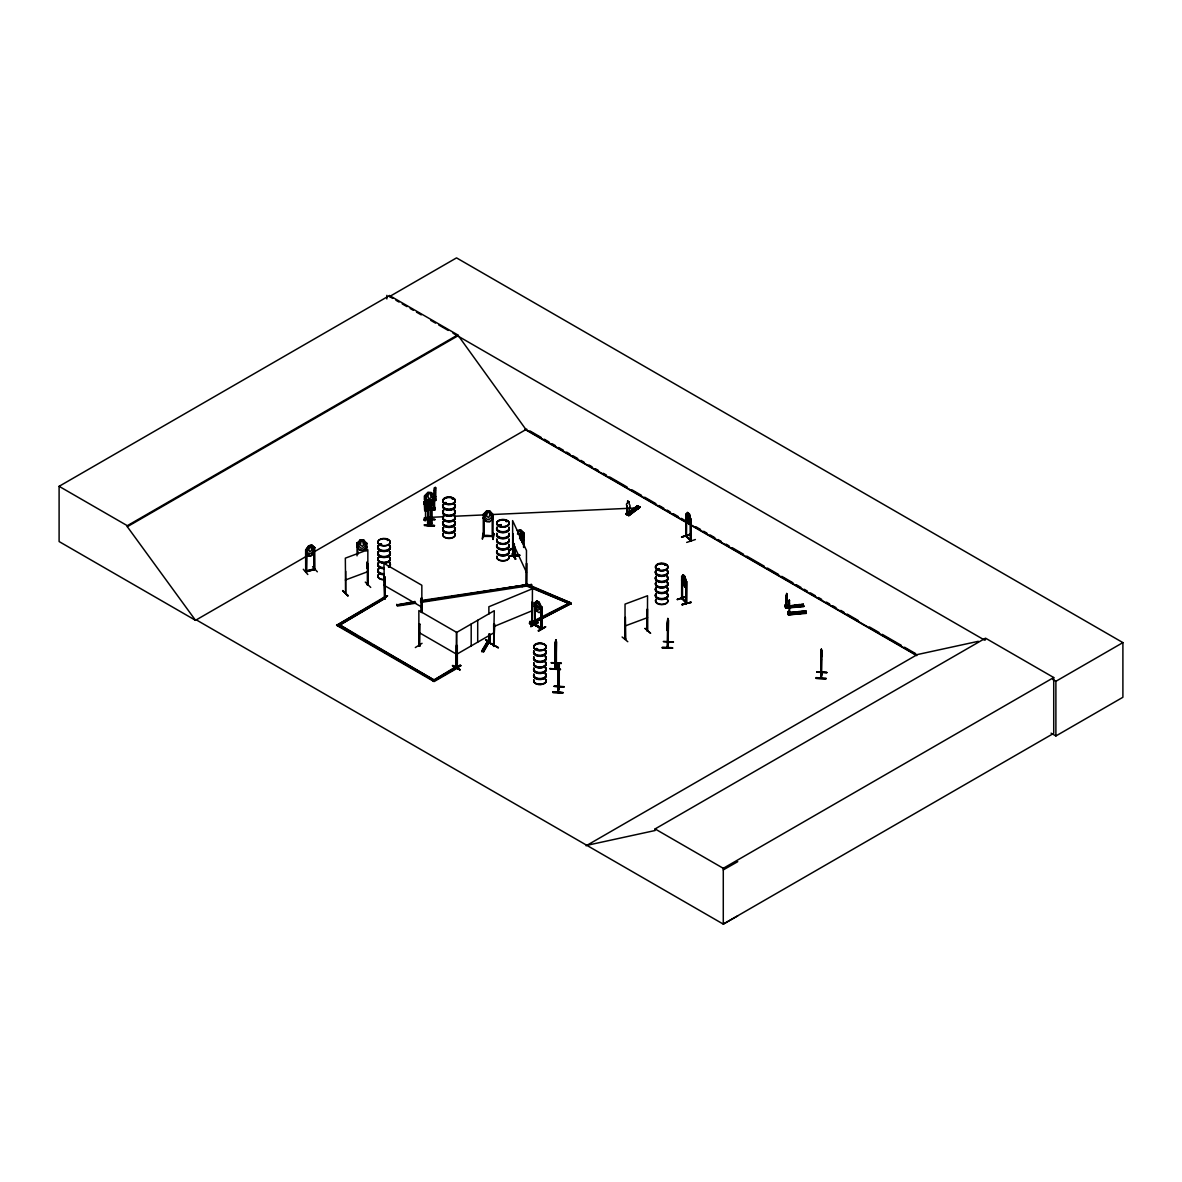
<?xml version="1.0" encoding="UTF-8"?>
<svg xmlns="http://www.w3.org/2000/svg" width="1182" height="1182" viewBox="0 0 1182 1182"><rect width="100%" height="100%" fill="white"/><g stroke="black" fill="none" stroke-linecap="round" stroke-linejoin="round"><path stroke-width="1.5" d="M434.355 490.87L434.474 488.831M435.493 490.825L435.567 487.442L435.537 493.322M426.421 508.999L426.318 511.245C421.486 511.274 428.638 507.521 424.781 509.102M425.55 511.304L425.52 518.263M555.629 668.096L556.087 663.235L555.097 668.953L555.156 646.214M558.731 665.17L558.465 663.265L558.17 670.578M786.917 606.75C784.567 609.661 786.917 579.032 786.444 605.494M786.784 606.75L787.079 599.067M788.32 612.335L789.251 612.246L789.133 604.371M789.679 606.573L789.561 613.517M424.397 524.793C443.147 524.572 431.578 527.955 424.397 524.778M434.385 525.901L424.368 525.562M785.483 605.539L785.38 604.726L785.705 605.524M786.311 596.097L786.532 598.181M786.843 593.778L786.872 594.044M789.103 602.85L789.177 604.948M555.599 641.59L555.097 668.953M821.239 655.847L821.135 678.291L821.224 650.868M558.835 668.318L558.081 675.616L558.465 663.265L559.278 687.333L559.367 685.988L558.805 686.491M555.23 646.126L555.821 639.758M550.28 669.042C581.426 670.652 528.842 666.899 560.283 669.588M662.393 647.869C693.657 648.667 641.087 647.115 672.44 648.12M662.437 647.189L672.44 647.721M815.964 677.626L825.952 678.158M825.908 678.867L815.905 678.32L825.908 678.808M685.915 581.16L686.314 603.455L681.689 598.388L682.487 598.772M558.569 663.279L557.801 692.489L558.953 686.786L558.953 664.816M685.856 517.613L686.166 514.111L686.373 536.584L686.624 521.853M690.79 540.204L686.225 535.993L691.145 540.957L691.086 519.031L690.229 518.676M552.925 692.475L562.972 692.829L552.984 691.721L562.972 692.829L552.925 692.46L552.984 691.706M562.957 692.445L552.984 691.78M629.12 514.081L629.563 507.152A2.231 1.433 54 0 0 629.208 504.123L629.179 501.907M629.208 514.022L629.563 507.152M555.599 646.776L555.703 644.825M667.712 625.618L667.815 623.668M821.224 656.054L821.342 650.233M427.618 506.088C435.803 506.251 425.092 507.019 424.161 503.946C422.018 501.138 430.543 498.213 425.801 501.995L425.889 503.517L428.165 504.803L432.449 503.739L430.617 500.163L427.278 500.089M427.677 506.044L424.279 503.931C424.53 497.105 426.244 508.275 425.55 509.959L424.678 509.885L424.722 508.363L434.636 509.634M424.678 509.885L424.604 495.952M425.594 508.423L434.37 509.102M425.55 509.959L434.577 509.841L434.607 495.967L433.764 496.085M428.431 500.444L430.736 502.158L429.716 503.798L427.515 502.941L428.431 500.355M430.617 500.267L434.134 502.261L434.237 504.389L430.957 506.251L434.237 504.389M434.607 510.21L433.764 510.21L433.114 502.247L434.045 501.966L434.533 510.181L424.752 509.841L424.235 501.656M433.498 509.309L434.474 508.674M433.676 496.145L433.764 510.21M433.705 508.629L433.764 510.166M434.459 510.24L434.045 501.966M555.156 647.115C556.427 631.025 556.486 647.248 555.703 639.876L555.437 649.539L555.23 648.726M555.377 652.109L556.146 644.781M667.933 629.016C665.835 636.95 668.938 604.179 667.283 625.913L667.712 620.432L667.269 647.839L668.687 642.21M668.258 623.623L667.49 630.966L667.165 629.415M558.332 670.283L558.465 668.332M557.801 670.622L558.185 665.289M558.465 673.666L558.85 668.288M305.547 571.822L314.737 569.473M314.737 568.675L313.939 568.926C312.949 570.995 314.707 566.636 314.589 569.281M357.791 543.365L357.038 543.085L358.057 543.218M356.994 546.69L356.89 543.247M360.229 539.938L363.628 539.967L365.208 546.173L363.037 548.182L360.835 548.123L358.634 545.995L360.229 539.879L356.875 543.321M360.229 550.28L363.628 550.369L366.981 547L363.628 550.428L360.288 550.191M362.46 540.47L363.583 545.05L362.46 546.365L360.288 544.961L361.367 540.44M365.947 550.812L365.873 543.306L366.863 543.351L365.918 543.557M366.981 543.587L363.628 539.967M366.981 566.725L367.262 562.011M483.128 514.554L486.482 511.112L489.88 511.2L493.219 514.82M483.128 518.026L486.482 521.572L489.88 521.676L493.234 518.233L493.234 514.761M483.246 514.584L486.541 511.2L489.88 511.274L493.101 514.791M483.246 517.997L486.541 521.425L489.821 521.513M482.862 533.363L482.389 539.169L483.349 533.274M483.216 535.357L484.206 535.357L483.202 535.623M483.202 536.421C484.856 533.836 495.775 537.056 492.318 535.609M486.482 511.112L484.886 517.228L487.087 519.356L489.289 519.415L491.461 517.406L489.88 511.2M492.081 536.628L493.219 536.451M492.968 539.45L493.47 533.215L493.042 539.036M494.002 533.658L493.116 539.406L493.588 533.614M788.291 612.084L788.025 613.089M426.761 501.759L424.515 499.321L426.835 501.7M424.944 507.388L425.875 507.181L425.86 509.339L434.695 509.412M430.041 493.16L428.948 493.13L427.899 496.056L428.992 498.952L431.194 497.681L430.056 493.101M427.795 523.404L427.854 509.161L428.756 509.309L427.633 509.279L427.588 523.345L428.711 523.39L428.549 509.25L428.49 523.493M427.588 523.345L428.756 522.976M424.515 499.38L424.501 495.849L427.81 492.48L431.208 492.599L432.819 498.804L430.676 500.799M430.706 509.486L431.814 509.531L430.706 509.486L430.75 523.67L431.77 523.596L430.706 523.153M431.548 523.715L431.711 509.531L430.854 509.959M430.736 519.607L430.041 525.325M430.529 525.443L431.149 519.652M435.537 495.066L435.774 500.459L434.621 500.503L434.607 495.967M433.676 507.433C435.744 507.019 432.745 508.201 433.705 509.782M432.376 501.936L434.592 499.705M532.609 624.155L531.605 624.244L532.432 602.037L532.048 624.392M628.277 512.781L627.376 513.476L627.007 506.088A2.231 1.433 54 0 1 627.465 503.31L627.893 500.754M627.465 501.345L629.001 501.7M628.218 512.914L627.287 513.298L627.095 506.014M628.011 514.717L628.026 512.737M551.329 662.792L561.376 663.191L551.373 662.6M555.141 646.554L555.51 669.012L555.274 667.549M555.614 646.569L555.377 646.702M555.377 651.991L555.703 650.1M555.584 668.894L556.545 663.265L555.968 663.826M663.471 641.442L673.43 641.9M668.244 623.904L667.815 618.6M667.372 625.396L667.49 625.559M667.254 647.766L668.258 642.077L667.741 646.953M816.939 672.233L827.001 672.484L816.998 671.878M821.446 649.051L820.796 678.276L821.771 672.514M821.667 656.69L821.446 649.169M821.446 659.393L821.121 661.285M821.638 671.819L821.667 673.09M822.111 650.721L821.593 673.105L821.771 671.716L822.199 672.647L821.268 676.931M821.209 678.173L822.111 672.588M347.892 595.935L342.647 590.527L347.892 595.876M348.084 595.433L342.617 590.911M622.116 637.009L627.79 641.708M554.166 686.269L564.183 686.712L554.151 686.402M557.919 670.031L558.081 670.209M558.185 675.631L558.465 673.607M558.2 691.633L558.953 686.727M558.347 691.913L559.293 686.801M379.747 544.281L380.87 543.956M387.652 540.381L387.445 540.514M387.504 540.263L387.327 540.011M444.831 503.281L446.353 502.911L445.378 503.03M445.038 503.281L446.515 503.281L445.836 502.394M452.765 499.04L452.972 498.907M452.809 498.508L452.292 499.173M499.631 524.911L498.686 525.621L499.883 526.02M499.144 524.985L499.631 525.827M499.292 525.547L499.927 525.177M506.088 521.425L506.945 521.129L506.251 521.646M535.815 649.273L537.5 649.007M658.241 569.473L657.62 568.778L658.64 569.547M659.083 568.734L658.152 569.68M658.152 568.586L659.246 569.414L658.817 568.616M664.86 565.085L665.939 565.011L664.934 565.247M788.985 602.554L789.443 600.293M452.839 665.407C474.928 678.483 437.163 657.517 459.99 669.455M452.824 665.762L459.931 669.884M682.398 577.437L683.24 574.718L684.806 576.52M517.494 534.116L518.514 530.969L519.548 530.777L522.178 536.731L522.178 539.332M686.24 596.836L677.138 599.407L686.048 596.659M519.755 554.934L514.126 555.54L515.189 555.348M514.126 556.338L519.652 555.318M512.574 555.776L513.254 556.234L513.18 534.338M526.832 584.75L420.526 600.619M526.877 585.607L526.197 584.263L526.699 585.356L569.709 603.795L570.862 602.894L527.866 584.455L421.028 601.712M681.571 537.308L690.288 534.382L681.615 536.983M485.507 639.817L491.845 644.367L485.832 639.669M668.199 642.151L668.244 629.371M536.805 600.884L535.579 606.381L537.588 610.311L540.292 609.025L539.228 602.244L536.805 600.884L534.338 603.042L535.446 603.293L535.047 625.308C533.008 621.422 540.484 631.07 541.193 628.41M798.943 612.897L798.929 611.951M558.259 692.445L558.318 665.097M512.56 553.619L515.721 559.189L512.648 553.664M515.189 559.278L512.161 553.708M515.633 559.13L512.574 553.575M415.325 647.559L422.048 643.303M538.061 622.648L530.674 626.652L538.135 622.766M627.287 513.18L628.056 512.707M634.04 510.21L633.404 509.693L634.438 509.398M421.841 612.586L421.841 585.253L383.958 563.386L384.608 598.905L384.859 576.89L383.958 576.668L384.859 576.89M419.58 645.328L418.797 644.87L419.832 645.978L418.783 645.697L419.58 646.126L419.758 624.066L418.871 623.845L419.758 624.066M456.001 666.412L456.695 667.076M534.589 624.997L534.412 603.115M535.52 624.406L541.622 628.174M540.913 627.849L541.4 628.13M534.722 624.746L541.888 628.794L541.799 606.913L540.839 606.735M428.785 524.985L429.48 519.164L428.785 525.281M667.667 647.78L667.712 625.411M785.321 606.573L785.203 605.849L785.336 606.588L801.485 605.228M785.262 606.351L803.243 604.726L785.247 606.292L785.38 604.726M785.72 608.124L803.553 605.893L803.686 606.617L785.72 608.095L785.247 605.805L785.69 607.755L803.642 606.263L803.154 604.165L801.337 604.504M785.661 607.888L785.542 604.711M804.129 612.01L787.966 613.325L787.862 611.67L789.724 611.67L787.862 611.67M787.906 613.118L805.873 611.626M788.217 614.285L806.198 612.66L806.331 613.399L788.364 614.862L806.272 612.837L788.276 614.492L787.892 612.572L805.799 611.124L805.932 611.862L805.799 610.931L803.982 611.271M788.305 614.655L788.187 611.478M785.158 605.908L803.272 605.081L803.154 604.165M803.627 606.381L803.154 604.342M457.36 666.737L456.385 666.264L457.744 667.919L434.075 681.586L336.619 625.322L383.958 597.309L385.347 598.107L337.993 626.12L385.347 598.107M456.104 667.298L456.341 645.195L457.286 645.623L457.36 667.534L456.444 666.87M494.046 645.579L494.357 645.017M494.534 624.126L493.899 646.377L494.534 624.126L493.648 624.362L493.825 646.421L494.283 645.062M559.234 687.318L559.293 664.934M481.665 651.06L488.166 640.083L490.013 640.452L483.512 652.109L481.665 651.06L483.512 651.415L490.013 640.452M481.665 651.74L487.235 642.328M519.519 538.756L521.203 535.919L520.331 536.067M685.87 536.155L690.835 541.061L690.79 519.134L689.076 514.052M691.086 540.898L686.166 535.978M519.548 536.613L520.627 533.54L523.892 536.436L520.627 540.381L523.862 536.377M308.679 545.803L305.665 550.103L308.738 545.862L311.738 545.094L314.811 547.621L311.738 545.094L308.679 545.803L307.29 552.363L309.285 553.856L311.265 553.309L313.215 550.694L311.738 545.094M314.663 551.034L311.693 555.274C308.842 559.47 301.425 548.921 308.783 556.161L311.693 555.274L314.811 551.093M514.229 555.525L515.293 555.762M514.983 556.146L514.968 555.318M682.398 580.037L684.452 584.351L685.471 583.391L684.836 576.461L686.299 581.677L686.314 603.514L686.624 581.5L686.668 603.411L682.177 597.575M379.777 544.134L381.55 544.001M381.55 544.562L379.777 544.429L380.885 544.385M453.208 498.863L452.411 498.73M499.114 525.03L499.971 525.044M500.149 525.65L499.779 524.867M500.474 525.754L499.971 525.547M506.384 521.395L506.162 521.41M537.574 649.095L536.598 648.43L535.756 649.376M537.382 649.273L536.17 649.066M520.11 538.298L522.178 535.86L520.671 530.038L523.759 532.964M428.564 509.752L427.795 509.738M430.913 523.109L431.607 523.124M681.586 579.978L684.733 586.893L686.387 585.105M489.126 641.279L489.895 640.94L489.23 642.092M489.082 634.246L488.993 642.107L489.909 641.767L489.599 633.788M690.805 522.547L689.076 524.453L687.407 522.695M432.317 501.877L434.488 499.602M425.683 508.733L424.766 508.748M425.623 509.9L425.357 504.832M483.187 536.185L484.088 536.185M685.811 536.037L685.796 514.111L687.481 512.323L689.15 514.081L689.874 518.351L689.874 520.952L688.781 521.927C682.058 512.515 691.189 509.826 690.214 518.381L690.303 540.632L691.175 540.13M686.683 535.697L686.181 535.712M456.326 667.712L456.4 632.577L494.283 610.71L493.574 646.273M345.676 593.157L345.336 558.155L367.853 549.778L367.809 584.913M625.411 639.137L625.219 617.58M421.028 602.392L526.699 586.05L527.866 584.455M306.463 570.773C301.469 572.339 325.36 566.001 306.537 570.995M657.561 568.852L657.753 569.414M625.987 514.333L628.987 515.707L640.112 507.019L637.482 505.822L638.206 506.546L626.844 514.731L626.194 514.2L627.553 512.515L627.435 513.52M632.267 509.605C639.107 511.895 629.666 510.461 633.404 508.777L636.034 510.166L633.404 508.777M634.424 508.038C641.279 510.314 631.838 508.895 635.576 507.196L638.191 508.6L635.576 507.196M636.344 506.65C643.185 508.94 633.744 507.506 637.482 505.822M627.849 513.269L629.962 514.569L629.962 513.623L628.617 515.529L640.112 507.196L637.482 505.999L626.002 514.347L637.999 506.236M626.342 514.495L637.275 506.132M629.962 513.623L628.617 514.362M628.647 515.559L639.625 507.093M640.112 507.019L628.1 515.293M303.301 569.281L307.822 574.511M426.111 518.75C427.648 516.815 421.9 517.834 424.899 518.883M489.762 641.826L489.806 633.951M531.693 624.185L532.624 624.096M483.394 535.357L483.379 536.451M493.204 535.86L484.073 535.668M424.973 507.122L425.771 507.181M424.914 509.087L424.766 495.864L425.697 495.686L425.653 509.383M424.043 502.01L427.337 500.045M796.594 605.834L795.309 605.42L796.461 606.071M538.327 602.362L539.125 605.775L538.327 608.198L536.776 604.445L537.544 601.919L538.401 602.318M534.338 606.499L535.047 603.204M541.149 606.543L540.942 628.617L540.765 606.425L541.637 607.075M541.548 610.459L539.155 612.704L536.85 611.212M380.087 600.264L387.533 595.905L381.623 599.821M381.801 599.54L387.489 595.92M421.191 612.217L421.442 598.018L422.077 612.439M422.077 598.388L421.191 598.166M508.585 550.147L511.422 548.507L511.806 549.187M508.984 550.827L511.806 549.157M418.856 645.741L418.871 610.562L456.74 632.429L456.636 667.919L457.286 645.623M541.297 627.612L541.622 628.972L541.799 606.913M491.003 643.732L498.449 647.692L491.298 643.614M456.03 666.604L432.686 680.788L456.355 667.121L457.744 667.919M454.878 668.702L460.463 665.038L453.46 669.219M454.553 668.953L460.862 665.717M453.415 669.618L460.862 665.702M538.135 622.308L531.028 626.445M540.839 627.952L535.52 624.628M538.268 630.538C542.523 627.849 552.289 623.21 538.327 630.952M538.608 631.129L545.641 626.977M196.389 619.915L195.621 620.373L59.1 541.548L59.1 486.319L389.528 295.544L457.744 334.92L525.96 429.539L916.523 655.035M389.528 295.544L389.528 296.564L456.533 257.883L1122.9 642.609L1122.9 697.277L1055.895 735.958L1051.108 733.18M59.1 486.319L127.316 525.695L457.744 334.92M737.745 915.873L723.281 924.117L196.301 619.87L195.518 620.314L127.316 526.714L457.744 335.939M195.518 620.314L309.374 554.58M314.146 551.831L526.729 429.096M336.619 625.322L377.649 601.638M380.811 599.806L383.958 597.989L385.347 598.786M456.4 654.444L494.283 632.577M336.619 624.643L434.075 680.906L457.744 667.239M586.095 845.81L917.306 654.577L978.327 641.309M586.863 845.352L655.079 830.518L655.079 828.937L985.507 638.162L1053.723 677.537L1053.723 733.342L723.281 924.117L723.281 868.312L1053.723 677.537M985.507 639.743L984.739 640.201L452.987 333.191M1052.734 679.458L1055.895 681.29L1122.9 642.609M723.281 869.908L737.745 861.663M513.21 555.466L512.53 555.836M529.462 623.121L569.768 602.761L571.054 603.603L530.748 624.657L529.462 623.121L530.748 624.657M537.529 619.737L540.75 618.097M548.803 614.034L569.768 603.441L571.054 604.283M530.748 623.978L571.054 603.603M306.537 571.793L306.685 549.63L306.419 571.512M314.486 547.443L314.575 569.547L314.486 547.443L313.821 547.857M537.086 649.11L536.126 649.11M531.693 602.347L532.624 602.199M530.083 621.377L536.007 626.105L530.112 621.422M532.018 623.564L532.727 623.269L531.944 623.623M493.899 626.549L532.432 610.621M786.606 595.565L786.621 593.334M345.72 571.29L345.602 593.482M367.469 563.208L367.425 585.09M367.617 585.267L367.425 584.292M370.72 587.424L365.268 582.105M456.991 667.416L456.651 645.993M624.997 639.299L625.042 604.12L647.544 595.743L647.411 631.262L647.544 609.025M644.988 628.455L650.647 633.316L645.18 628.44M625.455 638.324L625.647 639.285M345.336 580.022L367.853 571.645M625.042 625.987L647.544 617.61M435.582 488.787L434.488 488.831M687.51 522.666L685.796 517.583M681.586 536.983L690.318 534.072M686.683 542.42L695.385 539.524M681.586 576.506L682.457 576.934L682.516 598.86M682.457 576.934L681.733 576.565L683.24 574.718L684.806 586.745M681.63 580.007L684.836 586.863M685.796 581.13L686.624 581.5M686.299 581.677L684.836 576.461M686.284 596.526L677.389 599.688M685.841 602.377L686.639 602.539M682.073 604.357L691.219 602.392L682.117 604.43M682.073 604.815L691.027 602.126L682.147 604.829M310.748 545.833L308.798 549.335L309.758 551.935L311.752 550.029L310.689 545.774M314.648 569.488L305.695 571.999L305.636 549.925L306.64 549.674M305.636 549.925L306.611 549.881M313.836 547.931L314.648 547.621M317.337 571.807L312.595 566.68M532.461 623.062L532.284 623.889L532.432 588.754L488.875 606.75L488.875 614.049M556.382 663.885L556.397 641.959M522.902 533.082L523.7 532.905L523.7 547.488M522.902 533.126L522.843 544.001M658.241 568.527L657.886 569.325M430.839 509.457L430.854 523.685M523.596 547.296L523.862 532.905L520.627 529.979L517.48 530.718M517.42 530.629L520.612 530.142M519.755 555.496L514.229 556.53L514.229 543.557M384.135 597.56L384.815 597.9M419.846 645.948L419.093 645.52L419.108 623.697M509.368 555.865L517.583 554.447M509.486 556.042L517.568 554.757M509.457 556.19L517.568 554.447M512.722 556.22L512.604 520.597L526.478 550.472L526.345 585.578L526.566 563.208L526.699 586.05L569.709 603.795M531.649 585.179L521.823 586.42L531.531 584.514M521.868 586.449L531.649 585.208M521.823 586.42L531.501 584.44M415.562 603.234L397.344 606.056L396.842 604.962L415.059 601.461M398.659 604.682L411.425 602.717M420.526 601.298L425.993 600.456M429.642 599.895L433.277 599.333M436.926 598.772L440.561 598.195M444.21 597.634L447.86 597.073M451.494 596.511L464.245 594.546M467.895 593.97L471.544 593.408M475.179 592.847L478.828 592.285M482.463 591.724L495.214 589.744M498.863 589.183L502.513 588.621M506.147 588.06L509.797 587.498M513.431 586.922L517.081 586.361M520.73 585.799L526.197 584.957L526.699 586.05M396.842 604.283L397.344 605.376L415.562 602.554M313.939 569.724L313.821 547.65M305.843 571.985L305.798 550.103M367.691 585.253L367.661 563.371M647.396 631.232L647.175 609.173M514.466 556.545L514.333 543.75M498.11 647.81L490.958 643.407M484.221 536.451L484.177 514.318M786.917 594.62L786.739 594.058M786.931 598.565L786.99 597.398M786.99 599.983L787.064 598.55M789.354 600.559L789.561 603.618M787.035 604.741C782.779 605.731 787.921 603.677 787.035 605.686M794.851 605.036L796.668 604.696L797.156 606.794L796.668 604.696M798.293 604.756L800.111 604.416L800.598 606.322M785.528 606.898L787.478 606.514L787.508 607.607L787.079 605.657M785.572 607.518L803.627 606.071M797.495 611.818L799.313 611.463L799.8 613.384M800.938 611.522L802.755 611.183L803.243 613.103M787.818 612.749L805.828 611.449M789.679 611.522L790.152 614.374L790.152 613.428L788.187 613.074M425.092 501.966L424.205 501.966M433.159 502.084L434.03 502.276M384.682 598.151L383.869 597.723L384.682 598.949L384.608 577.038M425.239 517.583L443.664 516.741M454.715 516.238L484.192 514.894M491.564 514.569L638.96 507.846M435.567 487.442L434.355 487.678L434.415 494.342M428.475 500.74L426.259 498.597L427.81 492.48L431.208 492.658L435.508 496.174L435.774 500.459M435.7 496.455L434.37 496.218M690.643 522.222L690.731 540.484M798.751 612.778L797.953 612.187L799.091 612.158M628.233 513.121L627.11 512.825M360.288 540.026L363.568 540.115M361.367 540.514L362.46 540.543M366.863 568.173L367.203 561.967M426.702 519.061L435.079 519.459L426.732 519.164M426.702 519.356L435.065 519.681M667.815 618.733L667.549 628.381L667.328 627.568M667.815 619.796L667.815 622.146M663.427 641.649L673.43 642.225M668.052 642.58L668.584 620.284M555.703 640.954L555.703 643.289M556.028 641.398L556.028 663.87M555.496 641.782L555.525 647.086M821.756 671.775L822.17 672.543M816.954 672.085L826.957 672.661M556.013 663.782L556.486 641.442M550.324 668.746L560.342 669.293M558.451 664.461L558.465 666.811M554.151 686.254L564.139 686.934M658.226 569.251L658.551 568.808M492.229 514.554L492.214 536.658M686.269 536.539L686.166 521.41M681.984 598.284L686.314 602.717M493.012 536.421L483.275 536.392L483.29 514.318M490.013 641.132L488.166 640.083M536.776 648.623L537.544 648.948M513.018 555.747L513.018 554.949M634.438 509.25L634.823 509.959L633.685 509.974M534.944 624.79L534.796 602.923M429.997 524.985L430.603 519.652M527.866 585.134L570.862 602.894M627.553 512.515L627.11 514.421M626.194 513.254L628.617 515.116M536.731 600.929L539.199 602.318L541.548 607.12M534.338 604.77L541.548 608.848M534.56 625.027L535.446 606.942M384.918 598.727L384.209 576.52M389.528 296.564L392.705 298.396M395.881 300.228L399.058 302.06M402.22 303.892L406.977 306.64M410.154 308.472L413.331 310.305M416.507 312.137L421.265 314.885M430.78 320.381L435.537 323.129M438.714 324.961L448.229 330.443M529.92 430.928L541.075 437.37M544.267 439.216L549.054 441.979M552.23 443.811L555.422 445.658M558.613 447.49L563.4 450.253M566.592 452.1L569.768 453.947M572.96 455.779L577.747 458.542M580.938 460.389L584.115 462.221M588.902 464.984L592.093 466.831M595.285 468.663L598.461 470.51M603.248 473.273L606.44 475.105M609.631 476.952L627.169 487.073M631.942 489.836L641.516 495.361M644.692 497.194L655.862 503.635M659.039 505.482L663.826 508.245M667.017 510.077L670.209 511.924M673.4 513.771L678.173 516.519M681.364 518.366L684.555 520.213M695.71 526.655L700.498 529.418M703.689 531.25L706.866 533.097M710.057 534.929L714.844 537.692M718.035 539.539L721.212 541.371M725.999 544.134L729.191 545.981M732.382 547.813L743.537 554.255M746.728 556.101L764.266 566.222M767.443 568.069L778.613 574.511M781.79 576.343L792.959 582.8M796.136 584.632L800.923 587.395M804.115 589.242L807.306 591.074M810.497 592.921L815.27 595.684M818.461 597.516L821.653 599.363M826.425 602.126L829.616 603.958M832.808 605.805L835.999 607.637M840.786 610.4L843.963 612.246M847.154 614.079L858.309 620.535M869.479 626.977L879.039 632.488M882.23 634.335L901.364 645.372M904.54 647.219L915.71 653.661M524.911 429.391L684.851 521.735M691.248 525.429L916.759 655.626M383.958 585.253L421.841 607.12M418.871 632.429L456.74 654.296M356.742 635.34L339.382 624.643L434.075 679.99L374.103 645.372M359.889 637.172L370.941 643.54M655.079 828.937L723.281 868.312M668.125 642.639L668.14 620.151M430.617 500.163L434.134 502.35M431.208 492.599L434.577 496.233M356.89 546.719L360.229 550.339M683.166 574.866L684.703 576.55M434.754 507.433L434.769 509.619M627.539 513.372L629.77 514.288L629.77 513.52M681.645 598.461L681.674 576.476M518.543 534.5L519.592 534.308L520.627 538.534M534.412 606.455L536.731 611.33M512.604 542.464L526.478 572.339M557.889 672.218L558.14 673.046L558.465 663.412M820.855 658.005L821.062 658.817L821.327 649.154M805.799 610.931L806.272 613.03M803.982 611.079L804.454 613M801.337 604.312L801.81 606.218M800.938 611.33L801.411 613.251M798.293 604.563L798.766 606.484M797.495 611.626L797.968 613.532M794.851 604.844L795.323 606.765M789.724 612.424L790.123 614.034L790.123 613.281M555.067 650.484L555.481 652.124M789.517 600.825L789.192 599.909L788.955 603.81M789.428 603.633L789.576 605.332M786.488 597.59L786.444 596.511M434.4 495.11L434.621 500.503M435.493 493.884L435.597 495.302M434.444 495.361L434.326 492.791M435.464 492.746L435.567 494.298M435.434 490.707L435.523 492.406M434.37 492.451L434.296 490.752M1055.895 681.29L1055.895 735.958M786.917 594.886L786.784 596.866M682.044 576.476L682.206 598.949L681.984 597.486M625.411 617.27L625.618 639.373M561.317 663.516L551.314 662.954M558.273 670.061L558.17 692.445M531.9 602.51L531.811 624.406M515.086 547.044L515.13 556.427M512.944 533.836L512.87 556.323M493.116 514.584L492.983 536.717M488.875 634.084L488.787 641.944M477.705 620.284L477.705 642.151M471.19 624.037L471.19 645.904M431.622 509.398L431.77 523.596M421.442 598.018L421.442 612.069M419.507 624.214L419.359 646.081M386.854 295.337L386.854 298.957M366.863 543.351L366.848 550.842M357.777 543.085L357.924 554.24M357.038 543.085L357.038 555.836M127.316 525.695L127.316 526.714M545.345 650.927A6.265 3.62 0 0 1 540.735 656.32A6.265 3.62 0 0 1 533.865 651.799M545.345 649.923A6.265 3.62 0 0 1 540.735 655.316A6.265 3.62 0 0 1 533.865 650.794M545.33 656.97A6.25 3.605 0 0 1 540.735 662.348A6.25 3.605 0 0 1 533.88 657.842M545.419 656.586A6.353 3.664 0 0 1 540.75 662.053A6.353 3.664 0 0 1 533.791 657.473M545.419 656.276A6.353 3.664 0 0 1 540.75 661.743A6.353 3.664 0 0 1 533.791 657.162M545.419 650.558A6.353 3.664 0 0 1 540.75 656.025A6.353 3.664 0 0 1 533.791 651.43M545.419 650.248A6.353 3.664 0 0 1 540.75 655.715A6.353 3.664 0 0 1 533.791 651.119M545.33 655.951A6.25 3.605 0 0 1 540.735 661.344A6.25 3.605 0 0 1 533.88 656.823M533.865 662.674A6.279 3.62 0 0 0 540.735 667.209A6.279 3.62 0 0 0 545.36 661.802A6.22 3.59 0 0 1 541.533 666.958A6.22 3.59 0 0 1 533.688 663.486M545.36 662.26A6.279 3.62 0 0 1 540.735 667.667A6.279 3.62 0 0 1 533.865 663.146M545.345 667.121A6.265 3.62 0 0 1 540.735 672.514A6.265 3.62 0 0 1 533.865 667.993M545.33 674.168A6.25 3.605 0 0 1 540.735 679.547A6.25 3.605 0 0 1 533.88 675.04M545.419 673.784A6.353 3.664 0 0 1 540.75 679.251A6.353 3.664 0 0 1 533.791 674.671M545.419 673.474A6.353 3.664 0 0 1 540.75 678.941A6.353 3.664 0 0 1 533.791 674.361M545.33 673.149A6.25 3.605 0 0 1 540.735 678.542A6.25 3.605 0 0 1 533.88 674.021M545.419 667.756A6.353 3.664 0 0 1 540.75 673.223A6.353 3.664 0 0 1 533.791 668.628M545.419 667.446A6.353 3.664 0 0 1 540.75 672.913A6.353 3.664 0 0 1 533.791 668.318M545.345 668.125A6.265 3.62 0 0 1 540.735 673.518A6.265 3.62 0 0 1 533.865 668.997M545.33 679.222A6.235 3.605 0 0 1 540.735 684.6A6.235 3.605 0 0 1 533.895 680.093M533.688 680.684A6.22 3.59 0 0 0 541.533 684.156A6.22 3.59 0 0 0 545.316 678.882A6.279 3.62 0 0 1 540.735 684.408A6.279 3.62 0 0 1 533.865 679.872M545.33 662.585A6.235 3.605 0 0 1 541.533 667.874A6.235 3.605 0 0 1 533.688 664.387M509.014 539.066A6.279 3.62 0 0 1 502.956 543.631A6.279 3.62 0 0 1 496.883 539.066M498.508 525.813A6.279 3.62 0 0 0 509.014 524.202A6.279 3.62 0 0 0 501.331 519.755A6.279 3.62 0 0 0 498.508 525.813A6.353 3.664 0 0 1 501.301 524.911M509.087 527.807A6.353 3.664 0 0 1 502.956 532.432A6.353 3.664 0 0 1 496.809 527.807M498.464 526.167A6.353 3.664 0 0 1 501.301 525.222M508.984 528.177A6.25 3.605 0 0 1 502.956 532.727A6.25 3.605 0 0 1 496.913 528.177M498.523 526.566A6.25 3.605 0 0 1 501.331 525.621M509.087 527.497A6.353 3.664 0 0 1 502.956 532.122A6.353 3.664 0 0 1 496.809 527.497M508.999 527.172A6.265 3.62 0 0 1 502.956 531.723A6.265 3.62 0 0 1 496.898 527.172M498.523 525.547A6.265 3.62 0 0 1 501.331 524.601M508.999 534.205A6.265 3.62 0 0 1 502.956 538.77A6.265 3.62 0 0 1 496.898 534.205M509.087 533.85A6.353 3.664 0 0 1 502.956 538.46A6.353 3.664 0 0 1 496.809 533.85M509.087 533.54A6.353 3.664 0 0 1 502.956 538.15A6.353 3.664 0 0 1 496.809 533.54M508.984 533.2A6.25 3.605 0 0 1 502.956 537.751A6.25 3.605 0 0 1 496.913 533.2M508.999 539.273A6.265 3.62 0 0 1 502.956 543.823A6.265 3.62 0 0 1 496.898 539.273M508.969 539.834A6.235 3.605 0 0 1 502.956 544.37A6.235 3.605 0 0 1 496.928 539.834M508.969 556.131A6.235 3.605 0 0 1 502.956 560.667A6.235 3.605 0 0 1 496.928 556.131M509.014 539.509A6.279 3.62 0 0 1 502.956 544.075A6.279 3.62 0 0 1 496.883 539.509M508.999 545.375A6.265 3.62 0 0 1 502.956 549.925A6.265 3.62 0 0 1 496.898 545.375M508.999 544.37A6.265 3.62 0 0 1 502.956 548.921A6.265 3.62 0 0 1 496.898 544.37M508.999 551.403A6.265 3.62 0 0 1 502.956 555.968A6.265 3.62 0 0 1 496.898 551.403M509.087 551.048A6.353 3.664 0 0 1 502.956 555.658A6.353 3.664 0 0 1 496.809 551.048M509.087 550.738A6.353 3.664 0 0 1 502.956 555.348A6.353 3.664 0 0 1 496.809 550.738M508.984 550.398A6.25 3.605 0 0 1 502.956 554.949A6.25 3.605 0 0 1 496.913 550.398M509.087 545.005A6.353 3.664 0 0 1 502.956 549.63A6.353 3.664 0 0 1 496.809 545.005M509.087 544.695A6.353 3.664 0 0 1 502.956 549.32A6.353 3.664 0 0 1 496.809 544.695M508.999 556.471A6.265 3.62 0 0 1 502.956 561.022A6.265 3.62 0 0 1 496.898 556.471M667.224 576.624A6.353 3.664 0 0 1 661.713 582.12A6.353 3.664 0 0 1 656.217 576.624M667.15 576.993A6.265 3.62 0 0 1 661.713 582.431A6.265 3.62 0 0 1 656.291 576.993M667.121 581.736A6.235 3.605 0 0 1 661.713 587.129A6.235 3.605 0 0 1 656.32 581.736M667.15 582.032A6.265 3.62 0 0 1 661.713 587.469A6.265 3.62 0 0 1 656.291 582.032M667.224 570.596A6.353 3.664 0 0 1 661.713 576.092A6.353 3.664 0 0 1 656.217 570.596M667.136 575.989A6.25 3.605 0 0 1 661.713 581.411A6.25 3.605 0 0 1 656.306 575.989M667.15 570.965A6.265 3.62 0 0 1 661.713 576.388A6.265 3.62 0 0 1 656.291 570.965M667.224 576.314A6.353 3.664 0 0 1 661.713 581.81A6.353 3.664 0 0 1 656.217 576.314M667.224 570.285A6.353 3.664 0 0 1 661.713 575.782A6.353 3.664 0 0 1 656.217 570.285M667.136 569.96A6.25 3.605 0 0 1 661.713 575.368A6.25 3.605 0 0 1 656.306 569.96M667.224 593.822A6.353 3.664 0 0 1 661.713 599.318A6.353 3.664 0 0 1 656.217 593.822M667.15 594.191A6.265 3.62 0 0 1 661.713 599.629A6.265 3.62 0 0 1 656.291 594.191M667.121 598.919A6.235 3.605 0 0 1 661.713 604.327A6.235 3.605 0 0 1 656.32 598.919M667.121 582.623A6.235 3.605 0 0 1 661.713 588.03A6.235 3.605 0 0 1 656.32 582.623M667.136 599.244A6.25 3.605 0 0 1 661.713 604.667A6.25 3.605 0 0 1 656.306 599.244M667.15 582.283A6.279 3.62 0 0 1 661.713 587.72A6.279 3.62 0 0 1 656.276 582.283M667.224 587.794A6.353 3.664 0 0 1 661.713 593.29A6.353 3.664 0 0 1 656.217 587.794M667.136 593.187A6.25 3.605 0 0 1 661.713 598.609A6.25 3.605 0 0 1 656.306 593.187M667.15 588.163A6.265 3.62 0 0 1 661.713 593.586A6.265 3.62 0 0 1 656.291 588.163M667.224 593.512A6.353 3.664 0 0 1 661.713 599.008A6.353 3.664 0 0 1 656.217 593.512M667.224 587.484A6.353 3.664 0 0 1 661.713 592.98A6.353 3.664 0 0 1 656.217 587.484M667.136 587.159A6.25 3.605 0 0 1 661.713 592.566A6.25 3.605 0 0 1 656.306 587.159M389.528 551.772A6.353 3.664 0 0 1 384.032 557.269A6.353 3.664 0 0 1 378.536 551.772M389.454 552.142A6.265 3.62 0 0 1 384.032 557.564A6.265 3.62 0 0 1 378.609 552.142M389.469 556.988A6.279 3.62 0 0 1 384.032 562.425A6.279 3.62 0 0 1 378.595 556.988M389.469 557.195A6.279 3.62 0 0 1 384.032 562.632A6.279 3.62 0 0 1 378.595 557.195M389.528 545.729A6.353 3.664 0 0 1 384.032 551.24A6.353 3.664 0 0 1 378.536 545.729M389.454 551.137A6.265 3.62 0 0 1 384.032 556.559A6.265 3.62 0 0 1 378.609 551.137M389.454 546.114A6.265 3.62 0 0 1 384.032 551.536A6.265 3.62 0 0 1 378.609 546.114M389.528 551.462A6.353 3.664 0 0 1 384.032 556.958A6.353 3.664 0 0 1 378.536 551.462M389.528 545.419A6.353 3.664 0 0 1 384.032 550.93A6.353 3.664 0 0 1 378.536 545.419M389.454 545.094A6.265 3.62 0 0 1 384.032 550.517A6.265 3.62 0 0 1 378.609 545.094M384.032 574.467A6.353 3.664 0 0 1 378.536 568.97M384.032 574.762A6.25 3.605 0 0 1 378.624 569.34M384.032 579.623A6.279 3.62 0 0 1 378.595 574.186M389.454 557.756A6.25 3.605 0 0 1 384.032 563.164A6.25 3.605 0 0 1 378.624 557.756M384.032 579.83A6.25 3.605 0 0 1 378.624 574.408M389.469 557.431A6.279 3.62 0 0 1 384.032 562.868A6.279 3.62 0 0 1 378.595 557.431M389.528 562.928A6.353 3.664 0 0 1 389.528 566.592M384.032 568.439A6.353 3.664 0 0 1 378.536 562.928M384.032 573.743A6.25 3.605 0 0 1 378.624 568.335M389.454 563.312A6.265 3.62 0 0 1 389.454 566.917M384.032 568.734A6.265 3.62 0 0 1 378.609 563.312M384.032 574.157A6.353 3.664 0 0 1 378.536 568.66M389.528 562.617A6.353 3.664 0 0 1 388.523 567.05M384.032 568.128A6.353 3.664 0 0 1 378.536 562.617M389.454 562.292A6.265 3.62 0 0 1 388.464 566.666M384.032 567.715A6.265 3.62 0 0 1 378.609 562.292M454.494 510.491A6.353 3.664 0 0 1 448.997 515.987A6.353 3.664 0 0 1 443.486 510.491M454.42 510.86A6.265 3.62 0 0 1 448.997 516.283A6.265 3.62 0 0 1 443.575 510.86M454.39 515.588A6.22 3.59 0 0 1 448.997 520.981A6.22 3.59 0 0 1 443.605 515.588M454.42 515.928A6.265 3.62 0 0 1 448.997 521.351A6.265 3.62 0 0 1 443.575 515.928M454.494 504.448A6.353 3.664 0 0 1 448.997 509.959A6.353 3.664 0 0 1 443.486 504.448M454.42 509.856A6.265 3.62 0 0 1 448.997 515.278A6.265 3.62 0 0 1 443.575 509.856M454.42 504.832A6.265 3.62 0 0 1 448.997 510.255A6.265 3.62 0 0 1 443.575 504.832M454.494 510.181A6.353 3.664 0 0 1 448.997 515.677A6.353 3.664 0 0 1 443.486 510.181M454.494 504.138A6.353 3.664 0 0 1 448.997 509.649A6.353 3.664 0 0 1 443.486 504.138M454.42 503.813A6.265 3.62 0 0 1 448.997 509.235A6.265 3.62 0 0 1 443.575 503.813M454.494 527.689A6.353 3.664 0 0 1 448.997 533.185A6.353 3.664 0 0 1 443.486 527.689M454.42 528.058A6.265 3.62 0 0 1 448.997 533.481A6.265 3.62 0 0 1 443.575 528.058M454.39 532.787A6.22 3.59 0 0 1 448.997 538.179A6.22 3.59 0 0 1 443.605 532.787M454.39 516.49A6.235 3.605 0 0 1 448.997 521.897A6.235 3.605 0 0 1 443.59 516.49M454.42 533.112A6.265 3.62 0 0 1 448.997 538.534A6.265 3.62 0 0 1 443.575 533.112M454.435 516.15A6.279 3.62 0 0 1 448.997 521.587A6.279 3.62 0 0 1 443.56 516.15M454.494 521.646A6.353 3.664 0 0 1 448.997 527.157A6.353 3.664 0 0 1 443.486 521.646M454.42 527.054A6.265 3.62 0 0 1 448.997 532.476A6.265 3.62 0 0 1 443.575 527.054M454.42 522.03A6.265 3.62 0 0 1 448.997 527.453A6.265 3.62 0 0 1 443.575 522.03M454.494 527.379A6.353 3.664 0 0 1 448.997 532.875A6.353 3.664 0 0 1 443.486 527.379M454.494 521.336A6.353 3.664 0 0 1 448.997 526.847A6.353 3.664 0 0 1 443.486 521.336M454.42 521.011A6.265 3.62 0 0 1 448.997 526.433A6.265 3.62 0 0 1 443.575 521.011M487.619 511.673L486.541 516.194L488.713 517.598L489.821 514.761L488.713 511.703L487.605 511.747M425.875 507.743L433.676 507.994L425.875 507.743M428.933 519.578L428.298 525.384L428.933 519.578M683.669 575.87L683.181 579.815L684.186 582.268L683.772 575.841M687.954 513.461L687.422 517.406L688.5 519.844L688.042 513.431M423.939 519.932C425.756 522.71 427.441 518.056 423.939 519.932M426.569 501.463L428.416 503.059L426.672 504.581L428.992 503.369L431.489 504.744L429.568 503.089L431.267 501.685L429.007 502.778L426.702 501.449M523.862 539.849L521.69 542.553L523.789 539.893M511.451 548.862L508.629 550.517L511.466 548.921M536.776 649.819A6.279 3.62 0 0 0 546.202 646.687A6.279 3.62 0 0 0 536.776 643.54A6.279 3.62 0 0 0 536.776 649.819M536.805 650.307A6.235 3.605 0 0 0 546.158 647.189A6.235 3.605 0 0 0 536.805 644.072A6.235 3.605 0 0 0 536.805 650.307M536.776 650.011A6.279 3.62 0 0 0 546.202 646.879A6.279 3.62 0 0 0 536.776 643.747A6.279 3.62 0 0 0 536.776 650.011M499.809 526.197A6.279 3.62 0 0 0 509.22 523.065A6.279 3.62 0 0 0 499.809 519.917A6.279 3.62 0 0 0 499.809 526.197M499.823 526.684A6.235 3.605 0 0 0 509.191 523.567A6.235 3.605 0 0 0 499.823 520.449A6.235 3.605 0 0 0 499.823 526.684M658.581 569.857A6.265 3.62 0 0 0 667.978 566.725A6.265 3.62 0 0 0 658.581 563.592A6.265 3.62 0 0 0 658.581 569.857M658.596 570.345A6.25 3.605 0 0 0 667.963 567.212A6.235 3.605 0 0 0 658.596 564.095A6.25 3.605 0 0 0 658.596 570.345A6.235 3.605 0 0 0 667.963 567.212A6.25 3.605 0 0 0 658.596 564.095A6.235 3.605 0 0 0 658.596 570.33M380.9 545.183A6.279 3.62 0 0 0 390.311 542.036A6.279 3.62 0 0 0 380.9 538.903A6.279 3.62 0 0 0 380.9 545.183M380.914 545.493A6.25 3.605 0 0 0 390.282 542.361A6.25 3.605 0 0 0 380.914 539.228A6.25 3.605 0 0 0 380.914 545.493M445.88 503.695A6.235 3.605 0 0 0 455.233 500.577A6.235 3.605 0 0 0 445.88 497.445A6.235 3.605 0 0 0 445.88 503.695M445.88 504.212A6.235 3.605 0 0 0 455.233 501.094A6.235 3.605 0 0 0 445.88 497.977A6.235 3.605 0 0 0 445.88 504.212M445.85 503.901A6.279 3.62 0 0 0 455.277 500.754A6.279 3.62 0 0 0 445.85 497.622A6.279 3.62 0 0 0 445.85 503.901"/></g></svg>
